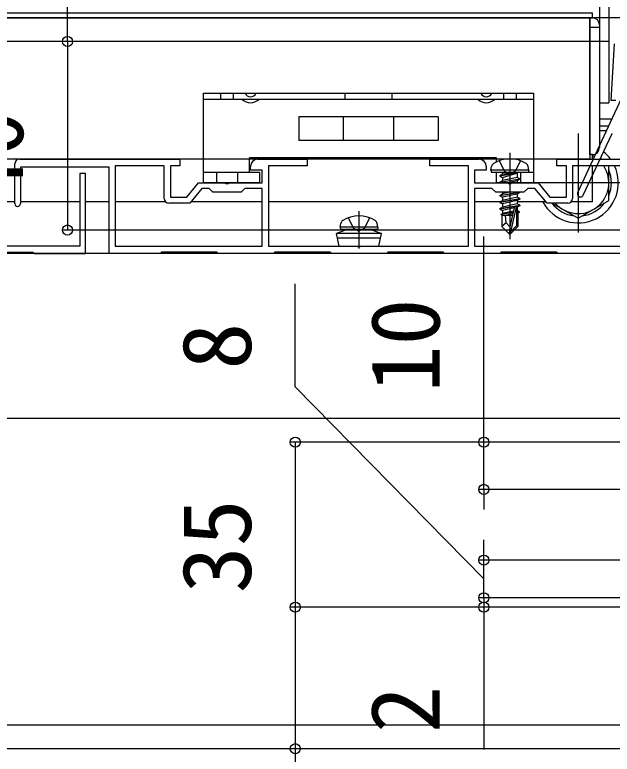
# Model space of a CAD drawing. Units: millimetres, scale not verified. Extents: x -875 to 875, y -1305 to 1298.
# Drawn here: x 48 to 174.7, y -873.2 to -716.4 of the extents above; entities that cross this region are included whole.
import ezdxf
from ezdxf.enums import TextEntityAlignment as Align

# ---------------------------------------------------------------- set-up
doc = ezdxf.new("R2010")
doc.units = ezdxf.units.MM
doc.header["$LTSCALE"] = 8
for name, color, linetype in [('0-2_YKK_11', 7, 'Continuous'), ('0-3_YKK_12', 2, 'Continuous'), ('0-4_YKK_13', 4, 'Continuous'), ('0-5_YKK_D', 6, 'Continuous'), ('0-7_YSS_K', 3, 'Continuous')]:
    doc.layers.add(name, color=color, linetype=linetype)
doc.styles.add('ＭＳ ゴシック', font='')
doc.styles.get('ＭＳ ゴシック').set_extended_font_data('MS Gothic')

msp = doc.modelspace()

# ---------------------------------------------------------------- linework, layer by layer
at = {"layer": '0-2_YKK_11'}
msp.add_line((48, -756.4), (48, -748), dxfattribs=at)
for points in [[(49, -747), (83, -747), (83, -748.4), (81, -748.4), (81, -755), (84.5, -755), (87, -752), (92.542, -752), (92.725, -752.12), (93.275, -752.12), (93.458, -752), (100.5, -752), (100.5, -749.3), (98, -749.3), (98, -748.5)], [(99.5, -747), (110, -747), (110, -748.4), (101.8, -748.4), (101.8, -765.4), (120.542, -765.4), (120.725, -765.52), (121.275, -765.52), (121.458, -765.4), (144.2, -765.4), (144.2, -748.4), (136, -748.4), (136, -747), (146.5, -747)], [(148, -748.5), (148, -749.3), (145.5, -749.3), (145.5, -752), (152.542, -752), (152.725, -752.12), (153.275, -752.12), (153.458, -752), (159, -752), (161.5, -755), (165, -755), (165, -748.4), (163, -748.4), (163, -747), (178, -747)], [(78.85, -767), (68, -767), (68, -748.7), (49.2, -748.7), (49.2, -756.4)], [(79.7, -755.3), (79.7, -748.4), (69.3, -748.4), (69.3, -765.4)], [(145.5, -765.4), (176.8, -765.4), (176.8, -748.4), (166.3, -748.4), (166.3, -755.3)], [(40.15, -766.7), (51.85, -766.7), (52.15, -767), (63, -767), (63, -750), (61.8, -750), (61.8, -765.4), (43, -765.4)], [(69.3, -765.4), (100.5, -765.4), (100.5, -753.2), (96.8, -753.2), (96, -754), (90, -754), (89.2, -753.2), (87.692, -753.2), (85.109, -756.3), (80.7, -756.3)], [(165.3, -756.3), (160.891, -756.3), (158.308, -753.2), (156.8, -753.2), (156, -754), (150, -754), (149.2, -753.2), (145.5, -753.2), (145.5, -765.4)], [(174.85, -767), (163.15, -767), (162.85, -766.7), (151.15, -766.7), (150.85, -767), (139.15, -767), (138.85, -766.7), (127.15, -766.7), (126.85, -767), (115.15, -767), (114.85, -766.7), (103.15, -766.7), (102.85, -767), (91.15, -767), (90.85, -766.7), (79.15, -766.7), (78.85, -767)]]:
    msp.add_lwpolyline(points, dxfattribs=at)
for centre, radius, start, end in [((49, -748), 1, 90.00001, 179.99999), ((99.5, -748.5), 1.5, 90.00001, 179.99999), ((146.5, -748.5), 1.5, 0.00001, 89.99999), ((80.7, -755.3), 1, 180.00001, 269.99999), ((165.3, -755.3), 1, 270.00001, 359.99999), ((48.6, -756.4), 0.6, 180.00001, 269.99999), ((48.6, -756.4), 0.6, 270.00001, 359.99999)]:
    msp.add_arc(centre, radius, start, end, dxfattribs=at)
at = {"layer": '0-3_YKK_12'}
for p, q in [((172, -715.5), (172, -741)), ((217.5, -717), (-600.37, -717)), ((-62.5, -717), (170, -717)), ((174.669, -738.5), (172, -738.5)), ((173.969, -740), (172, -740)), ((167.5, -741.5), (167.5, -762.5)), ((173.503, -741), (172, -741)), ((170.5, -747), (170.5, -746)), ((88, -747), (-62.5, -747)), ((150.2, -747), (97.8, -747)), ((170, -747), (158, -747)), ((170.5, -756), (170.5, -748.4)), ((178, -752), (157, -752)), ((48, -756), (43, -756)), ((61.8, -756), (49.2, -756)), ((68, -756), (63, -756)), ((79.986, -756), (69.3, -756)), ((100.5, -756), (85.359, -756)), ((144.2, -756), (101.8, -756)), ((150.987, -756), (145.5, -756)), ((160.641, -756), (154.55, -756)), ((170.5, -756), (166.014, -756)), ((204.5, -767), (-62.5, -767)), ((204.5, -802), (-62.5, -802)), ((204.5, -867), (-62.5, -867))]:
    msp.add_line(p, q, dxfattribs=at)
msp.add_lwpolyline([(170.5, -717), (170.5, -716), (-62.5, -716)], dxfattribs=at)
at = {"layer": '0-4_YKK_13'}
for p, q in [((172, -714.5), (172, -735)), ((174, -714.5), (174, -735)), ((170, -717), (170.5, -717)), ((170, -719), (170, -717)), ((172, -718.5), (172, -719)), ((172, -719), (172, -744)), ((174.5, -734.5), (175.231, -722.543)), ((170, -733.5), (170, -729.5)), ((167.409, -754.068), (177.632, -732.144)), ((88, -733), (158, -733)), ((88, -734.3), (88, -733)), ((91.65, -733), (91.65, -734.3)), ((94.35, -733), (94.35, -734.3)), ((118, -733), (118, -734.3)), ((128, -733), (128, -734.3)), ((151.65, -733), (151.65, -734.3)), ((154.35, -733), (154.35, -734.3)), ((158, -733), (158, -734.3)), ((158, -734.3), (88, -734.3)), ((172, -735), (174, -735)), ((175.498, -734.5), (174.5, -734.5)), ((137.785, -738), (108.215, -738)), ((108.215, -738), (108.215, -743)), ((117.666, -738), (117.666, -743)), ((128.334, -738), (128.334, -743)), ((137.785, -738), (137.785, -743)), ((168.587, -754.618), (174.615, -741.692)), ((137.785, -743), (108.215, -743)), ((172, -744), (172, -744.5)), ((153, -745.6), (153, -763.91)), ((170.5, -746), (170, -746)), ((170.946, -746.484), (170.5, -746.226)), ((97.8, -749.8), (97.8, -746.7)), ((149, -749.3), (149.141, -748.497)), ((157, -749.3), (149, -749.3)), ((149, -749.3), (149.088, -749.8)), ((157, -749.3), (156.858, -748.497)), ((157, -749.3), (156.912, -749.8)), ((100, -749.8), (88, -749.8)), ((90.75, -749.8), (90.75, -752)), ((95.25, -749.8), (95.25, -752)), ((100, -752), (100, -749.8)), ((156.912, -749.8), (149.088, -749.8)), ((158, -749.8), (150.2, -749.8)), ((150.2, -752), (150.2, -749.8)), ((150.9, -750.45), (154.5, -749.85)), ((154.5, -749.95), (150.9, -750.55)), ((150.9, -750.45), (151.45, -750.132)), ((150.9, -750.45), (150.9, -750.55)), ((150.9, -750.45), (150.9, -750.55)), ((150.9, -750.55), (151.45, -750.867)), ((150.9, -751.85), (155.1, -751.15)), ((154.5, -749.85), (151.45, -750.132)), ((151.45, -750.867), (154.5, -749.95)), ((151.45, -750), (151.45, -750.132)), ((154.55, -750.832), (151.45, -751.532)), ((151.45, -750.867), (151.45, -751.532)), ((154.5, -749.85), (154.5, -749.95)), ((154.55, -750), (154.55, -750.832)), ((155.1, -751.15), (154.55, -750.832)), ((155.1, -751.15), (155.1, -751.25)), ((155.25, -749.8), (155.25, -752)), ((155.1, -751.25), (150.9, -751.95)), ((150.9, -751.85), (151.45, -751.532)), ((150.9, -751.85), (150.9, -751.95)), ((150.9, -751.95), (150.987, -752)), ((154.55, -751.567), (152.598, -752.008)), ((155.1, -751.25), (154.55, -751.567)), ((154.55, -751.567), (154.55, -752)), ((150.9, -754.65), (154.8, -754)), ((155.1, -754.05), (150.9, -754.75)), ((152.922, -754), (151.45, -754.332)), ((151.45, -754), (151.45, -754.332)), ((155.1, -754), (155.1, -754.05)), ((150.9, -754.65), (151.45, -754.332)), ((150.9, -754.65), (150.9, -754.75)), ((150.9, -754.75), (151.45, -755.067)), ((150.9, -756.05), (155.1, -755.35)), ((155.1, -755.45), (150.9, -756.15)), ((150.9, -756.05), (151.45, -755.732)), ((154.55, -755.032), (151.45, -755.732)), ((151.45, -755.067), (151.45, -755.732)), ((154.55, -754.367), (154.55, -755.032)), ((155.1, -755.35), (154.55, -755.032)), ((154.55, -755.767), (154.55, -756.432)), ((155.1, -755.35), (155.1, -755.45)), ((150.9, -756.05), (150.9, -756.15)), ((150.9, -756.15), (151.45, -756.467)), ((150.9, -757.45), (155.1, -756.75)), ((155.1, -756.85), (150.9, -757.55)), ((150.9, -757.45), (151.45, -757.132)), ((154.55, -756.432), (151.45, -757.132)), ((151.45, -756.467), (151.45, -757.132)), ((153.905, -757.313), (151.45, -757.867)), ((154.332, -757.177), (153.15, -762.376)), ((154.4, -757.348), (154.4, -761.126)), ((155.1, -756.75), (154.55, -756.432)), ((154.55, -757.167), (154.55, -757.832)), ((155.1, -756.75), (155.1, -756.85)), ((121, -758), (121, -765.9)), ((150.9, -757.45), (150.9, -757.55)), ((150.9, -757.55), (151.45, -757.867)), ((153.678, -758.31), (151.1, -758.734)), ((151.1, -758.734), (151.45, -758.532)), ((151.3, -758.829), (151.1, -758.734)), ((151.3, -758.829), (151.3, -761.25)), ((153.544, -758.9), (151.3, -758.9)), ((151.45, -757.867), (151.45, -758.532)), ((153.746, -758.014), (151.45, -758.532)), ((153.618, -758.576), (151.952, -758.9)), ((154.55, -757.832), (154.397, -757.867)), ((155, -758.092), (154.4, -758.191)), ((155, -758.308), (154.4, -758.424)), ((154.7, -758.9), (154.4, -758.9)), ((155, -758.092), (154.55, -757.832)), ((154.7, -758.481), (154.7, -761.25)), ((155, -758.092), (155, -758.308)), ((152.255, -760.449), (151.3, -761.25)), ((118.5, -761.9), (116.25, -762.719)), ((117, -761.4), (117.141, -760.597)), ((125, -761.4), (117, -761.4)), ((117, -761.4), (117.088, -761.9)), ((124.912, -761.9), (117.088, -761.9)), ((123.5, -761.9), (118.5, -761.9)), ((123.5, -761.9), (125.75, -762.719)), ((125, -761.4), (124.858, -760.597)), ((125, -761.4), (124.912, -761.9)), ((152.85, -762.8), (151.3, -761.25)), ((153, -761.294), (152.85, -762.8)), ((153, -761.294), (153, -762.8)), ((154.4, -761.126), (153.15, -762.376)), ((153.15, -762.8), (154.7, -761.25)), ((125.75, -762.719), (116.25, -762.719)), ((116.778, -765.4), (116.25, -762.719)), ((125.222, -765.4), (125.75, -762.719)), ((152.85, -762.8), (153.15, -762.8)), ((153.15, -762.376), (153.15, -762.8)), ((125.554, -763.712), (116.446, -763.712)), ((116.778, -765.4), (125.222, -765.4))]:
    msp.add_line(p, q, dxfattribs=at)
for points in [[(170, -746), (170, -719), (172, -719)], [(100, -752), (88, -752), (88, -734.3)], [(158, -734.3), (158, -752), (150.2, -752)], [(150.2, -747.534), (150.2, -746.7), (97.8, -746.7)], [(150.742, -747.305), (151.855, -749.537), (153, -750.146)], [(155.258, -747.305), (154.145, -749.537), (153, -750.146)], [(161.948, -756.3), (167.5, -759.506), (174, -755.753), (174, -748.4)], [(155.1, -754.05), (154.55, -754.367), (151.45, -755.067)], [(155.1, -755.45), (154.55, -755.767), (151.45, -756.467)], [(153.91, -757.293), (153, -761.294), (152.255, -760.449), (152.1, -758.9)], [(155.1, -756.85), (154.55, -757.167), (154.358, -757.211)], [(155, -758.308), (154.55, -758.567), (154.4, -758.601)], [(118.742, -759.405), (119.855, -761.637), (121, -762.246)], [(123.258, -759.405), (122.145, -761.637), (121, -762.246)]]:
    msp.add_lwpolyline(points, dxfattribs=at)
for centre, radius, start, end in [((170.5, -718.5), 1.5, 0, 90), ((98, -732.506), 1.25, 203.26433, 336.73567), ((148, -732.506), 1.25, 203.26433, 336.73567), ((98, -732.446), 2.55, 226.63113, 313.36887), ((148, -732.446), 2.55, 226.63113, 313.36887), ((174.887, -741.819), 0.3, 125, 155), ((170.5, -744.5), 1.5, 270, 0), ((167.5, -752), 8.5, 36.03303, 50.75416), ((150.028, -748.654), 0.9, 122.05588, 170), ((153, -753.4), 6.5, 57.94412, 122.05588), ((155.972, -748.654), 0.9, 10, 57.94412), ((167.5, -752), 7.05, 45.17307, 47.74075), ((167.5, -752), 8.5, 208.07149, 25.05864), ((167.5, -752), 6.5, 221.41569, 33.63274), ((167.5, -752), 7.05, 337.21814, 22.78186), ((151.25, -750), 0.2, 0, 90), ((154.75, -750), 0.2, 90, 180), ((167.998, -754.343), 0.65, 155, 335), ((154.152, -757.348), 0.248, 0, 167.19096), ((167.5, -752), 7.05, 217.58296, 262.78186), ((167.5, -752), 7.05, 277.21814, 322.78186), ((118.028, -760.754), 0.9, 122.05588, 170), ((121, -765.5), 6.5, 57.94412, 122.05588), ((123.972, -760.754), 0.9, 10, 57.94412)]:
    msp.add_arc(centre, radius, start, end, dxfattribs=at)
at = {"layer": '0-5_YKK_D'}
for p, q in [((173.834, -722), (18.166, -722)), ((173.834, -722), (18.166, -722)), ((173.834, -722), (58.166, -722)), ((173.834, -722), (58.166, -722)), ((59.166, -722), (59.166, -762)), ((162.3, -747), (-21.834, -747)), ((215.6, -762), (58.166, -762)), ((147.5, -807), (147.5, -763.4)), ((215, -807), (106.5, -807)), ((107.5, -807), (107.5, -842)), ((215, -807), (146.5, -807)), ((147.5, -817), (147.5, -807)), ((207, -817), (146.5, -817)), ((147.5, -817), (147.5, -821.3)), ((147.5, -832), (147.5, -827.7)), ((186.8, -832), (146.5, -832)), ((147.5, -840), (147.5, -832)), ((147.5, -840), (147.5, -832)), ((147.5, -840), (147.5, -835.7)), ((186.8, -840), (146.5, -840)), ((186.8, -840), (146.5, -840)), ((147.5, -840), (147.5, -842)), ((147.5, -840), (147.5, -844.3)), ((215.6, -842), (106.5, -842)), ((215.6, -842), (106.5, -842)), ((215.6, -842), (146.5, -842)), ((147.5, -842), (147.5, -872.191)), ((205.5, -872), (18.166, -872)), ((205.5, -872), (106.5, -872))]:
    msp.add_line(p, q, dxfattribs=at)
for points in [[(59.166, -722), (59.166, -693.6), (59.166, -611.232)], [(147.5, -836), (107.5, -795.258), (107.5, -773.44)], [(107.5, -842), (107.5, -872), (107.5, -912.891)]]:
    msp.add_lwpolyline(points, dxfattribs=at)
for centre in [(59.166, -722), (59.166, -722), (59.166, -762), (107.5, -807), (147.5, -807), (147.5, -817), (147.5, -832), (147.5, -840), (147.5, -840), (107.5, -842), (107.5, -842), (147.5, -842), (107.5, -872)]:
    msp.add_circle(centre, 1.075, dxfattribs=at)
at = {"layer": '0-7_YSS_K'}
msp.add_line((170, -717), (170, -747), dxfattribs=at)

# ---------------------------------------------------------------- texts
at = {"layer": '0-5_YKK_D', "style": 'ＭＳ ゴシック'}
for s, p in [('40', (54.166, -756.545)), ('10', (142.5, -796.468)), ('8', (102.5, -791.622)), ('35', (102.5, -839.045)), ('2', (142.5, -868.668))]:
    msp.add_text(s, height=14.66, rotation=90, dxfattribs=at).set_placement(p, align=Align.BOTTOM_LEFT)

doc.saveas('drawing.dxf')
